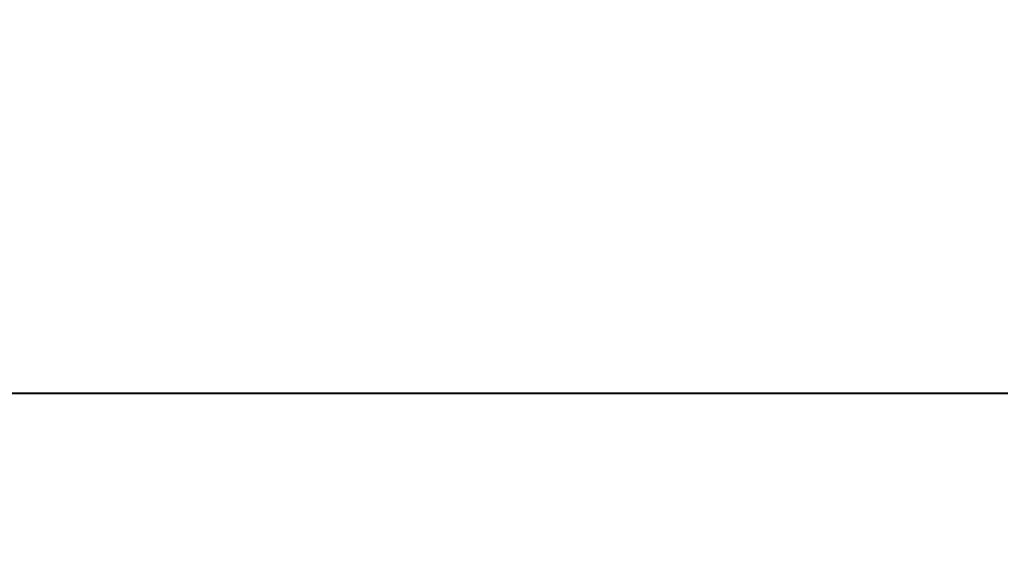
# Model space of a CAD drawing. Header units: millimetres. Extents: x -7233 to 5832, y -5390 to 5836.
# Drawn here: x -2843 to -1389, y -3418 to -2624 of the extents above; entities that cross this region are included whole.
import ezdxf

# ---------------------------------------------------------------- set-up
doc = ezdxf.new("R2010")
doc.units = ezdxf.units.MM
doc.layers.add('DIKOM_РАЗМЕР_ЗОНА', color=7, linetype='Continuous')
doc.layers.add('DIKOM_РАЗМЕР_ОБЪЕКТА', color=7, linetype='Continuous')
doc.styles.add('style1', font='arial.ttf', dxfattribs={"width": 0.8})
doc.dimstyles.new('1-50', dxfattribs={"dimtxt": 300, "dimasz": 200, "dimexe": 100, "dimexo": 0, "dimgap": 100, "dimtad": 1, "dimtxsty": 'style1', "dimcen": 200, "dimclrd": 7, "dimclre": 7, "dimclrt": 7, "dimadec": 1, "dimazin": 2, "dimtfac": 1, "dimtmove": 0, "dimatfit": 2, "dimfxl": 0, "dimlwd": 25, "dimlwe": 18, "dimarcsym": 0})

# ---------------------------------------------------------------- blocks, each defined once
blk = doc.blocks.new('*D9')
at = {"layer": 'Defpoints', "color": 0, "transparency": 16777216}
for p in [(-4399, -1222.1), (5831.2, -1646.4), (5831.2, -3177.6)]:
    blk.add_point(p, dxfattribs=at)
at = {"layer": 'DIKOM_РАЗМЕР_ОБЪЕКТА', "color": 7, "lineweight": 18, "transparency": 16777216}
for p, q in [((-4399, -1222.1), (-4399, -3277.6)), ((5831.2, -1646.4), (5831.2, -3277.6))]:
    blk.add_line(p, q, dxfattribs=at)
at = {"layer": 'DIKOM_РАЗМЕР_ОБЪЕКТА', "color": 7, "lineweight": 25, "transparency": 16777216}
blk.add_line((-4199, -3177.6), (5631.2, -3177.6), dxfattribs=at)
at = {"layer": 'DIKOM_РАЗМЕР_ОБЪЕКТА', "color": 7, "transparency": 16777216}
for points in [[(-4199, -3144.3), (-4199, -3210.9), (-4399, -3177.6)], [(5631.2, -3144.3), (5631.2, -3210.9), (5831.2, -3177.6)]]:
    blk.add_solid(points, dxfattribs=at)
at = {"layer": 'DIKOM_РАЗМЕР_ОБЪЕКТА', "color": 7, "transparency": 16777216, "insert": (320.9, -2924.4), "char_height": 300, "attachment_point": 5, "style": 'style1'}
blk.add_mtext('10200', dxfattribs=at)
blk = doc.blocks.new('*D11')
at = {"layer": 'Defpoints', "color": 0, "transparency": 16777216}
for p in [(426.3, 5836.4), (-6783, -4536.3), (4706.9, -4536.3)]:
    blk.add_point(p, dxfattribs=at)
at = {"layer": 'DIKOM_РАЗМЕР_ЗОНА', "color": 7, "lineweight": 18, "transparency": 16777216}
for p, q in [((426.3, 5836.4), (-6883, 5836.4)), ((4706.9, -4536.3), (-6883, -4536.3))]:
    blk.add_line(p, q, dxfattribs=at)
at = {"layer": 'DIKOM_РАЗМЕР_ЗОНА', "color": 7, "lineweight": 25, "transparency": 16777216}
blk.add_line((-6783, 5636.4), (-6783, -4336.3), dxfattribs=at)
at = {"layer": 'DIKOM_РАЗМЕР_ЗОНА', "color": 7, "transparency": 16777216}
for points in [[(-6816.3, 5636.4), (-6749.7, 5636.4), (-6783, 5836.4)], [(-6816.3, -4336.3), (-6749.7, -4336.3), (-6783, -4536.3)]]:
    blk.add_solid(points, dxfattribs=at)
at = {"layer": 'DIKOM_РАЗМЕР_ЗОНА', "color": 7, "transparency": 16777216, "insert": (-7036.3, 116), "char_height": 300, "attachment_point": 5, "rotation": 90, "style": 'style1'}
blk.add_mtext('10350', dxfattribs=at)
blk = doc.blocks.new('*D12')
at = {"layer": 'Defpoints', "color": 0, "transparency": 16777216}
for p in [(-6399, -929.6), (5830.8, -919), (5830.8, -5289.9)]:
    blk.add_point(p, dxfattribs=at)
at = {"layer": 'DIKOM_РАЗМЕР_ЗОНА', "color": 7, "lineweight": 18, "transparency": 16777216}
for p, q in [((-6399, -929.6), (-6399, -5389.9)), ((5830.8, -919), (5830.8, -5389.9))]:
    blk.add_line(p, q, dxfattribs=at)
at = {"layer": 'DIKOM_РАЗМЕР_ЗОНА', "color": 7, "lineweight": 25, "transparency": 16777216}
blk.add_line((-6199, -5289.9), (5630.8, -5289.9), dxfattribs=at)
at = {"layer": 'DIKOM_РАЗМЕР_ЗОНА', "color": 7, "transparency": 16777216}
for points in [[(-6199, -5256.6), (-6199, -5323.2), (-6399, -5289.9)], [(5630.8, -5256.6), (5630.8, -5323.2), (5830.8, -5289.9)]]:
    blk.add_solid(points, dxfattribs=at)
at = {"layer": 'DIKOM_РАЗМЕР_ЗОНА', "color": 7, "transparency": 16777216, "insert": (-1095.5, -5036.7), "char_height": 300, "attachment_point": 5, "style": 'style1'}
blk.add_mtext('12200', dxfattribs=at)

msp = doc.modelspace()

# ---------------------------------------------------------------- dimensions: what is measured, and where the dimension line sits
at = {"layer": 'DIKOM_РАЗМЕР_ЗОНА'}
dim = msp.add_linear_dim(base=(-6783.008, -4536.261), p1=(426.323, 5836.418), p2=(4706.948, -4536.261), angle=90, text='10350', dimstyle='1-50', dxfattribs=at)
dim.commit()
dim.dimension.update_dxf_attribs({"geometry": '*D11', "text_midpoint": (-6783.008, 116), "dimtype": 160})
dim = msp.add_linear_dim(base=(5830.836, -5289.894), p1=(-6399.043, -929.614), p2=(5830.836, -919.019), text='12200', dimstyle='1-50', dxfattribs=at)
dim.commit()
dim.dimension.update_dxf_attribs({"geometry": '*D12', "text_midpoint": (-1095.516, -5289.894), "dimtype": 160})
at = {"layer": 'DIKOM_РАЗМЕР_ОБЪЕКТА'}
dim = msp.add_linear_dim(base=(5831.248, -3177.614), p1=(-4399.043, -1222.114), p2=(5831.248, -1646.371), text='10200', dimstyle='1-50', dxfattribs=at)
dim.commit()
dim.dimension.update_dxf_attribs({"geometry": '*D9', "text_midpoint": (320.872, -3177.614), "dimtype": 160})

doc.saveas('drawing.dxf')
